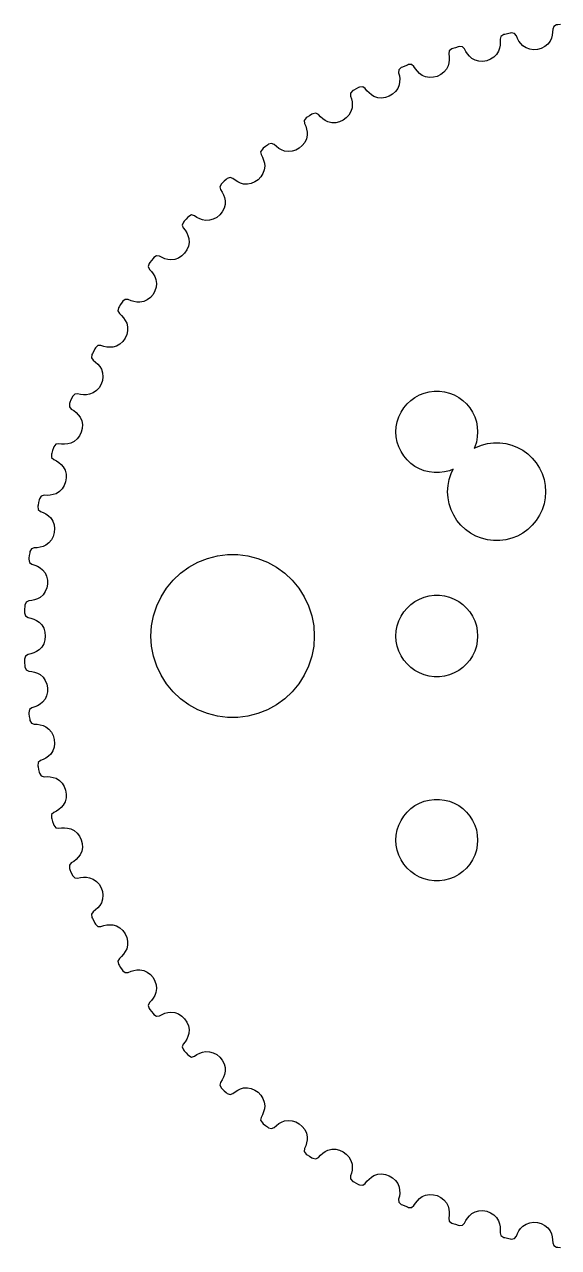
# Model space of a CAD drawing. Header units: metres. Extents: x -24 to 24, y 86 to 243.
# Drawn here: x -22.65 to -3.03, y 197.53 to 242.47 of the extents above; entities that cross this region are included whole.
import ezdxf

# ---------------------------------------------------------------- set-up
doc = ezdxf.new("R2010")
doc.units = ezdxf.units.M

msp = doc.modelspace()

# ---------------------------------------------------------------- linework, layer by layer
for p, q in [((-3.24211, 242.294), (-3.24538, 242.184)), ((-3.20282, 242.395), (-3.24211, 242.294)), ((-3.09868, 242.451), (-3.20282, 242.395)), ((-3.05629, 242.457), (-3.09868, 242.451)), ((-2.95828, 242.47), (-3.05629, 242.457)), ((-5.16644, 241.816), (-5.17365, 241.706)), ((-5.14252, 242.031), (-5.17279, 241.926)), ((-5.17279, 241.926), (-5.16644, 241.816)), ((-5.04366, 242.096), (-5.14252, 242.031)), ((-5.00195, 242.105), (-5.04366, 242.096)), ((-4.90544, 242.127), (-5.00195, 242.105)), ((-4.80885, 242.148), (-4.90544, 242.127)), ((-4.76701, 242.157), (-4.80885, 242.148)), ((-4.64984, 242.14), (-4.76701, 242.157)), ((-4.57828, 242.058), (-4.64984, 242.14)), ((-4.53749, 241.956), (-4.57828, 242.058)), ((-4.48425, 241.859), (-4.53749, 241.956)), ((-4.4193, 241.768), (-4.48425, 241.859)), ((-3.33492, 241.862), (-3.42226, 241.748)), ((-3.29213, 241.967), (-3.33492, 241.862)), ((-3.26216, 242.074), (-3.29213, 241.967)), ((-3.24538, 242.184), (-3.26216, 242.074)), ((-7.04308, 241.499), (-7.0641, 241.392)), ((-7.0641, 241.392), (-7.0482, 241.283)), ((-6.95026, 241.572), (-7.04308, 241.499)), ((-6.90953, 241.585), (-6.95026, 241.572)), ((-6.81528, 241.615), (-6.90953, 241.585)), ((-6.7209, 241.645), (-6.81528, 241.615)), ((-6.68001, 241.657), (-6.7209, 241.645)), ((-6.56178, 241.651), (-6.68001, 241.657)), ((-6.48334, 241.575), (-6.56178, 241.651)), ((-6.43379, 241.477), (-6.48334, 241.575)), ((-6.37231, 241.385), (-6.43379, 241.477)), ((-6.2997, 241.3), (-6.37231, 241.385)), ((-5.30467, 241.367), (-5.40674, 241.266)), ((-5.2276, 241.488), (-5.30467, 241.367)), ((-5.19414, 241.596), (-5.2276, 241.488)), ((-5.17365, 241.706), (-5.19414, 241.596)), ((-4.34335, 241.684), (-4.4193, 241.768)), ((-4.22226, 241.607), (-4.34335, 241.684)), ((-4.08742, 241.559), (-4.22226, 241.607)), ((-3.94472, 241.541), (-4.08742, 241.559)), ((-3.80011, 241.552), (-3.94472, 241.541)), ((-3.66052, 241.591), (-3.80011, 241.552)), ((-3.53267, 241.657), (-3.66052, 241.591)), ((-3.42226, 241.748), (-3.53267, 241.657)), ((-8.80396, 240.884), (-8.89003, 240.803)), ((-8.76453, 240.901), (-8.80396, 240.884)), ((-8.67325, 240.939), (-8.76453, 240.901)), ((-8.5818, 240.977), (-8.67325, 240.939)), ((-8.54216, 240.993), (-8.5818, 240.977)), ((-8.4238, 240.996), (-8.54216, 240.993)), ((-8.33907, 240.928), (-8.4238, 240.996)), ((-8.28113, 240.834), (-8.33907, 240.928)), ((-7.08051, 240.951), (-7.14671, 240.823)), ((-7.05661, 241.061), (-7.08051, 240.951)), ((-7.04576, 241.172), (-7.05661, 241.061)), ((-7.0482, 241.283), (-7.04576, 241.172)), ((-6.21671, 241.223), (-6.2997, 241.3)), ((-6.08934, 241.156), (-6.21671, 241.223)), ((-5.95085, 241.121), (-6.08934, 241.156)), ((-5.8071, 241.115), (-5.95085, 241.121)), ((-5.66399, 241.138), (-5.8071, 241.115)), ((-5.52835, 241.19), (-5.66399, 241.138)), ((-5.40674, 241.266), (-5.52835, 241.19)), ((-8.89003, 240.803), (-8.90166, 240.695)), ((-8.90166, 240.695), (-8.87631, 240.588)), ((-8.87631, 240.588), (-8.86426, 240.478)), ((-8.86426, 240.478), (-8.86537, 240.366)), ((-8.21187, 240.748), (-8.28113, 240.834)), ((-8.13214, 240.67), (-8.21187, 240.748)), ((-8.04276, 240.6), (-8.13214, 240.67)), ((-7.91006, 240.545), (-8.04276, 240.6)), ((-7.769, 240.522), (-7.91006, 240.545)), ((-7.62529, 240.528), (-7.769, 240.522)), ((-7.48477, 240.564), (-7.62529, 240.528)), ((-7.35411, 240.627), (-7.48477, 240.564)), ((-7.23965, 240.714), (-7.35411, 240.627)), ((-7.14671, 240.823), (-7.23965, 240.714)), ((-10.5907, 240.038), (-10.6693, 239.949)), ((-10.5528, 240.058), (-10.5907, 240.038)), ((-10.4652, 240.103), (-10.5528, 240.058)), ((-10.3774, 240.149), (-10.4652, 240.103)), ((-10.3393, 240.168), (-10.3774, 240.149)), ((-10.2217, 240.182), (-10.3393, 240.168)), ((-10.1313, 240.121), (-10.2217, 240.182)), ((-10.0654, 240.033), (-10.1313, 240.121)), ((-9.98894, 239.953), (-10.0654, 240.033)), ((-9.01749, 240.005), (-9.1239, 239.908)), ((-8.93437, 240.121), (-9.01749, 240.005)), ((-8.87952, 240.254), (-8.93437, 240.121)), ((-8.86537, 240.366), (-8.87952, 240.254)), ((-10.6693, 239.949), (-10.6715, 239.84)), ((-10.6715, 239.84), (-10.6369, 239.736)), ((-10.6369, 239.736), (-10.6153, 239.627)), ((-10.6153, 239.627), (-10.6067, 239.516)), ((-9.90269, 239.882), (-9.98894, 239.953)), ((-9.80757, 239.821), (-9.90269, 239.882)), ((-9.67059, 239.778), (-9.80757, 239.821)), ((-9.52802, 239.766), (-9.67059, 239.778)), ((-9.38545, 239.786), (-9.52802, 239.766)), ((-9.24858, 239.834), (-9.38545, 239.786)), ((-9.1239, 239.908), (-9.24858, 239.834)), ((-12.1775, 239.115), (-12.2608, 239.062)), ((-12.094, 239.168), (-12.1775, 239.115)), ((-12.0578, 239.191), (-12.094, 239.168)), ((-11.9418, 239.215), (-12.0578, 239.191)), ((-11.8465, 239.162), (-11.9418, 239.215)), ((-11.7731, 239.08), (-11.8465, 239.162)), ((-10.7267, 239.142), (-10.8242, 239.037)), ((-10.654, 239.266), (-10.7267, 239.142)), ((-10.6109, 239.403), (-10.654, 239.266)), ((-10.6067, 239.516), (-10.6109, 239.403)), ((-12.2967, 239.038), (-12.3674, 238.943)), ((-12.3674, 238.943), (-12.3601, 238.835)), ((-12.3601, 238.835), (-12.3165, 238.734)), ((-12.3165, 238.734), (-12.2855, 238.627)), ((-12.2608, 239.062), (-12.2967, 239.038)), ((-11.69, 239.007), (-11.7731, 239.08)), ((-11.5979, 238.944), (-11.69, 239.007)), ((-11.4978, 238.891), (-11.5979, 238.944)), ((-11.3575, 238.859), (-11.4978, 238.891)), ((-11.2145, 238.861), (-11.3575, 238.859)), ((-11.0742, 238.892), (-11.2145, 238.861)), ((-10.942, 238.952), (-11.0742, 238.892)), ((-10.8242, 239.037), (-10.942, 238.952)), ((-12.2926, 238.264), (-12.3542, 238.135)), ((-12.2616, 238.404), (-12.2926, 238.264)), ((-12.2855, 238.627), (-12.2672, 238.517)), ((-12.2672, 238.517), (-12.2616, 238.404)), ((-13.9093, 237.894), (-13.9714, 237.794)), ((-13.9714, 237.794), (-13.9546, 237.686)), ((-13.8755, 237.92), (-13.9093, 237.894)), ((-13.7971, 237.981), (-13.8755, 237.92)), ((-13.7186, 238.041), (-13.7971, 237.981)), ((-13.6844, 238.067), (-13.7186, 238.041)), ((-13.571, 238.101), (-13.6844, 238.067)), ((-13.4715, 238.057), (-13.571, 238.101)), ((-13.3912, 237.981), (-13.4715, 238.057)), ((-13.302, 237.916), (-13.3912, 237.981)), ((-13.2048, 237.861), (-13.302, 237.916)), ((-13.1004, 237.817), (-13.2048, 237.861)), ((-12.958, 237.798), (-13.1004, 237.817)), ((-12.8157, 237.812), (-12.958, 237.798)), ((-12.6786, 237.855), (-12.8157, 237.812)), ((-12.5522, 237.926), (-12.6786, 237.855)), ((-12.4422, 238.021), (-12.5522, 237.926)), ((-12.3542, 238.135), (-12.4422, 238.021)), ((-13.9546, 237.686), (-13.9023, 237.589)), ((-13.9023, 237.589), (-13.8623, 237.486)), ((-13.8623, 237.486), (-13.8345, 237.378)), ((-13.8345, 237.378), (-13.819, 237.265)), ((-15.097, 236.849), (-15.207, 236.805)), ((-14.9939, 236.814), (-15.097, 236.849)), ((-13.9655, 236.868), (-14.0668, 236.764)), ((-13.8878, 236.989), (-13.9655, 236.868)), ((-13.8376, 237.123), (-13.8878, 236.989)), ((-13.819, 237.265), (-13.8376, 237.123)), ((-15.4159, 236.614), (-15.469, 236.508)), ((-15.469, 236.508), (-15.4429, 236.402)), ((-15.4429, 236.402), (-15.3824, 236.31)), ((-15.3845, 236.643), (-15.4159, 236.614)), ((-15.3118, 236.71), (-15.3845, 236.643)), ((-15.2387, 236.777), (-15.3118, 236.71)), ((-15.207, 236.805), (-15.2387, 236.777)), ((-14.9074, 236.745), (-14.9939, 236.814)), ((-14.8129, 236.688), (-14.9074, 236.745)), ((-14.7112, 236.642), (-14.8129, 236.688)), ((-14.6034, 236.607), (-14.7112, 236.642)), ((-14.4599, 236.601), (-14.6034, 236.607)), ((-14.3193, 236.627), (-14.4599, 236.601)), ((-14.1866, 236.682), (-14.3193, 236.627)), ((-14.0668, 236.764), (-14.1866, 236.682)), ((-15.3824, 236.31), (-15.3335, 236.211)), ((-15.3335, 236.211), (-15.2964, 236.106)), ((-15.2964, 236.106), (-15.2712, 235.995)), ((-15.2712, 235.995), (-15.2773, 235.852)), ((-15.3825, 235.587), (-15.4743, 235.474)), ((-15.3156, 235.714), (-15.3825, 235.587)), ((-15.2773, 235.852), (-15.3156, 235.714)), ((-16.8052, 235.207), (-16.8489, 235.097)), ((-16.8489, 235.097), (-16.8137, 234.994)), ((-16.7765, 235.239), (-16.8052, 235.207)), ((-16.7099, 235.312), (-16.7765, 235.239)), ((-16.6429, 235.385), (-16.7099, 235.312)), ((-16.6138, 235.416), (-16.6429, 235.385)), ((-16.508, 235.469), (-16.6138, 235.416)), ((-16.4023, 235.443), (-16.508, 235.469)), ((-16.3102, 235.382), (-16.4023, 235.443)), ((-16.211, 235.334), (-16.3102, 235.382)), ((-16.1057, 235.296), (-16.211, 235.334)), ((-15.9953, 235.271), (-16.1057, 235.296)), ((-15.8517, 235.277), (-15.9953, 235.271)), ((-15.7139, 235.316), (-15.8517, 235.277)), ((-15.5866, 235.383), (-15.7139, 235.316)), ((-15.4743, 235.474), (-15.5866, 235.383)), ((-16.8137, 234.994), (-16.7454, 234.907)), ((-16.7454, 234.907), (-16.688, 234.813)), ((-16.688, 234.813), (-16.6419, 234.711)), ((-16.6419, 234.711), (-16.6071, 234.603)), ((-16.6071, 234.603), (-16.6008, 234.46)), ((-16.6824, 234.187), (-16.7641, 234.067)), ((-16.6269, 234.319), (-16.6824, 234.187)), ((-16.6008, 234.46), (-16.6269, 234.319)), ((-18.0408, 233.719), (-18.0667, 233.684)), ((-17.9808, 233.797), (-18.0408, 233.719)), ((-17.9204, 233.875), (-17.9808, 233.797)), ((-17.8941, 233.909), (-17.9204, 233.875)), ((-17.7934, 233.971), (-17.8941, 233.909)), ((-17.6858, 233.955), (-17.7934, 233.971)), ((-17.5888, 233.902), (-17.6858, 233.955)), ((-17.4857, 233.862), (-17.5888, 233.902)), ((-17.3776, 233.835), (-17.4857, 233.862)), ((-17.2654, 233.819), (-17.3776, 233.835)), ((-17.1229, 233.838), (-17.2654, 233.819)), ((-16.989, 233.888), (-17.1229, 233.838)), ((-16.8679, 233.966), (-16.989, 233.888)), ((-16.7641, 234.067), (-16.8679, 233.966)), ((-18.0667, 233.684), (-18.1006, 233.571)), ((-18.1006, 233.571), (-18.0565, 233.471)), ((-18.0565, 233.471), (-17.9809, 233.391)), ((-17.9809, 233.391), (-17.9156, 233.302)), ((-17.9156, 233.302), (-17.8607, 233.205)), ((-17.8607, 233.205), (-17.8167, 233.1)), ((-17.8116, 232.816), (-17.8554, 232.679)), ((-17.8167, 233.1), (-17.7978, 232.958)), ((-17.7978, 232.958), (-17.8116, 232.816)), ((-18.9434, 232.368), (-19.0383, 232.297)), ((-18.8347, 232.36), (-18.9434, 232.368)), ((-18.7335, 232.317), (-18.8347, 232.36)), ((-18.1347, 232.354), (-18.2638, 232.293)), ((-18.0209, 232.442), (-18.1347, 232.354)), ((-17.9263, 232.552), (-18.0209, 232.442)), ((-17.8554, 232.679), (-17.9263, 232.552)), ((-19.1906, 232.058), (-19.2146, 231.942)), ((-19.2146, 231.942), (-19.1619, 231.846)), ((-19.1678, 232.094), (-19.1906, 232.058)), ((-19.1149, 232.178), (-19.1678, 232.094)), ((-19.0616, 232.261), (-19.1149, 232.178)), ((-19.0383, 232.297), (-19.0616, 232.261)), ((-18.6274, 232.286), (-18.7335, 232.317)), ((-18.5172, 232.267), (-18.6274, 232.286)), ((-18.4041, 232.262), (-18.5172, 232.267)), ((-18.2638, 232.293), (-18.4041, 232.262)), ((-19.1619, 231.846), (-19.0797, 231.773)), ((-19.0797, 231.773), (-19.0068, 231.69)), ((-19.0068, 231.69), (-18.9437, 231.598)), ((-18.9437, 231.598), (-18.8907, 231.498)), ((-18.8907, 231.498), (-18.8595, 231.358)), ((-18.8925, 231.074), (-18.9521, 230.942)), ((-18.8608, 231.215), (-18.8925, 231.074)), ((-18.8595, 231.358), (-18.8608, 231.215)), ((-20.0576, 230.553), (-20.1035, 230.465)), ((-20.0376, 230.591), (-20.0576, 230.553)), ((-19.9492, 230.669), (-20.0376, 230.591)), ((-19.8403, 230.671), (-19.9492, 230.669)), ((-19.7357, 230.637), (-19.8403, 230.671)), ((-19.6272, 230.615), (-19.7357, 230.637)), ((-19.5159, 230.607), (-19.6272, 230.615)), ((-19.4027, 230.611), (-19.5159, 230.607)), ((-19.2657, 230.654), (-19.4027, 230.611)), ((-19.1425, 230.727), (-19.2657, 230.654)), ((-19.0368, 230.824), (-19.1425, 230.727)), ((-18.9521, 230.942), (-19.0368, 230.824)), ((-20.1685, 230.339), (-20.1822, 230.222)), ((-20.1822, 230.222), (-20.1215, 230.131)), ((-20.149, 230.377), (-20.1685, 230.339)), ((-20.1035, 230.465), (-20.149, 230.377)), ((-20.1215, 230.131), (-20.0331, 230.065)), ((-20.0331, 230.065), (-19.9533, 229.989)), ((-19.9533, 229.989), (-19.8824, 229.903)), ((-19.8824, 229.903), (-19.8209, 229.808)), ((-19.8209, 229.808), (-19.7776, 229.671)), ((-19.7776, 229.671), (-19.7664, 229.528)), ((-19.8336, 229.249), (-19.9077, 229.124)), ((-19.7858, 229.385), (-19.8336, 229.249)), ((-19.7664, 229.528), (-19.7858, 229.385)), ((-20.901, 228.765), (-20.9391, 228.673)), ((-20.8844, 228.804), (-20.901, 228.765)), ((-20.8032, 228.89), (-20.8844, 228.804)), ((-20.6949, 228.902), (-20.8032, 228.89)), ((-20.5876, 228.876), (-20.6949, 228.902)), ((-20.4778, 228.864), (-20.5876, 228.876)), ((-20.3661, 228.866), (-20.4778, 228.864)), ((-20.2537, 228.88), (-20.3661, 228.866)), ((-20.1209, 228.934), (-20.2537, 228.88)), ((-20.0045, 229.017), (-20.1209, 228.934)), ((-19.9077, 229.124), (-20.0045, 229.017)), ((-8.45613, 228.656), (-8.30373, 228.766)), ((-8.30373, 228.766), (-8.13866, 228.857)), ((-8.13866, 228.857), (-7.96352, 228.927)), ((-7.96352, 228.927), (-7.78107, 228.973)), ((-7.78107, 228.973), (-7.59418, 228.997)), ((-7.59418, 228.997), (-7.40581, 228.997)), ((-7.40581, 228.997), (-7.21892, 228.973)), ((-7.21892, 228.973), (-7.03647, 228.927)), ((-7.03647, 228.927), (-6.86133, 228.857)), ((-6.86133, 228.857), (-6.69626, 228.766)), ((-6.69626, 228.766), (-6.54385, 228.656)), ((-20.9928, 228.542), (-20.9963, 228.424)), ((-20.9963, 228.424), (-20.9279, 228.339)), ((-20.9767, 228.582), (-20.9928, 228.542)), ((-20.9391, 228.673), (-20.9767, 228.582)), ((-20.9279, 228.339), (-20.8342, 228.281)), ((-8.81445, 228.223), (-8.71352, 228.382)), ((-8.71352, 228.382), (-8.59344, 228.527)), ((-8.59344, 228.527), (-8.45613, 228.656)), ((-6.54385, 228.656), (-6.40654, 228.527)), ((-6.40654, 228.527), (-6.28647, 228.382)), ((-6.28647, 228.382), (-6.18553, 228.223)), ((-20.8342, 228.281), (-20.748, 228.212)), ((-20.748, 228.212), (-20.6698, 228.132)), ((-20.6698, 228.132), (-20.6003, 228.043)), ((-20.6003, 228.043), (-20.5452, 227.91)), ((-20.5452, 227.91), (-20.5217, 227.769)), ((-8.98816, 227.688), (-8.95287, 227.873)), ((-8.95287, 227.873), (-8.89465, 228.052)), ((-8.89465, 228.052), (-8.81445, 228.223)), ((-6.18553, 228.223), (-6.10533, 228.052)), ((-6.10533, 228.052), (-6.04712, 227.873)), ((-6.04712, 227.873), (-6.01183, 227.688)), ((-20.5642, 227.485), (-20.6272, 227.354)), ((-20.5285, 227.625), (-20.5642, 227.485)), ((-20.5217, 227.769), (-20.5285, 227.625)), ((-9, 227.5), (-8.98816, 227.688)), ((-8.98816, 227.312), (-9, 227.5)), ((-6.01183, 227.688), (-6, 227.5)), ((-6, 227.5), (-6.01183, 227.312)), ((-21.5723, 226.95), (-21.5854, 226.91)), ((-21.4989, 227.043), (-21.5723, 226.95)), ((-21.392, 227.064), (-21.4989, 227.043)), ((-21.2829, 227.048), (-21.392, 227.064)), ((-21.1724, 227.046), (-21.2829, 227.048)), ((-21.0613, 227.057), (-21.1724, 227.046)), ((-20.9505, 227.081), (-21.0613, 227.057)), ((-20.823, 227.147), (-20.9505, 227.081)), ((-20.7143, 227.24), (-20.823, 227.147)), ((-20.6272, 227.354), (-20.7143, 227.24)), ((-8.95287, 227.127), (-8.98816, 227.312)), ((-8.89465, 226.948), (-8.95287, 227.127)), ((-8.81445, 226.777), (-8.89465, 226.948)), ((-6.10533, 226.948), (-6.1281, 226.899)), ((-6.04712, 227.127), (-6.10533, 226.948)), ((-6.0694, 226.932), (-5.85922, 227.015)), ((-6.01183, 227.312), (-6.04712, 227.127)), ((-5.85922, 227.015), (-5.64027, 227.071)), ((-5.64027, 227.071), (-5.41602, 227.099)), ((-5.41602, 227.099), (-5.18997, 227.099)), ((-5.18997, 227.099), (-4.96571, 227.071)), ((-4.96571, 227.071), (-4.74677, 227.015)), ((-4.74677, 227.015), (-4.53659, 226.932)), ((-21.6449, 226.721), (-21.6575, 226.68)), ((-21.6575, 226.68), (-21.6506, 226.562)), ((-21.6506, 226.562), (-21.5751, 226.483)), ((-21.6153, 226.815), (-21.6449, 226.721)), ((-21.5854, 226.91), (-21.6153, 226.815)), ((-8.71352, 226.618), (-8.81445, 226.777)), ((-8.59344, 226.473), (-8.71352, 226.618)), ((-6.1281, 226.899), (-6.0694, 226.932)), ((-4.53659, 226.932), (-4.3385, 226.823)), ((-4.3385, 226.823), (-4.15562, 226.69)), ((-4.15562, 226.69), (-3.99084, 226.535)), ((-3.99084, 226.535), (-3.84676, 226.361)), ((-21.5751, 226.483), (-21.4767, 226.434)), ((-21.4767, 226.434), (-21.3848, 226.372)), ((-21.3848, 226.372), (-21.3, 226.3)), ((-21.3, 226.3), (-21.2229, 226.217)), ((-21.2229, 226.217), (-21.1564, 226.089)), ((-21.1564, 226.089), (-21.1207, 225.951)), ((-8.45613, 226.344), (-8.59344, 226.473)), ((-8.30373, 226.234), (-8.45613, 226.344)), ((-8.13866, 226.143), (-8.30373, 226.234)), ((-7.96352, 226.073), (-8.13866, 226.143)), ((-7.78107, 226.027), (-7.96352, 226.073)), ((-7.03647, 226.073), (-7.21892, 226.027)), ((-6.90054, 226.127), (-7.03647, 226.073)), ((-6.97659, 225.966), (-6.90054, 226.127)), ((-3.84676, 226.361), (-3.72565, 226.17)), ((-3.72565, 226.17), (-3.62939, 225.966)), ((-21.1383, 225.664), (-21.1896, 225.528)), ((-21.1149, 225.807), (-21.1383, 225.664)), ((-21.1207, 225.951), (-21.1149, 225.807)), ((-7.59418, 226.003), (-7.78107, 226.027)), ((-7.40581, 226.003), (-7.59418, 226.003)), ((-7.21892, 226.027), (-7.40581, 226.003)), ((-7.08879, 225.529), (-7.04645, 225.751)), ((-7.04645, 225.751), (-6.97659, 225.966)), ((-3.62939, 225.966), (-3.55954, 225.751)), ((-3.55954, 225.751), (-3.51718, 225.529)), ((-21.9263, 225.173), (-22.0309, 225.143)), ((-21.8162, 225.166), (-21.9263, 225.173)), ((-21.7059, 225.174), (-21.8162, 225.166)), ((-21.5962, 225.194), (-21.7059, 225.174)), ((-21.4879, 225.228), (-21.5962, 225.194)), ((-21.3667, 225.305), (-21.4879, 225.228)), ((-21.2665, 225.407), (-21.3667, 225.305)), ((-21.1896, 225.528), (-21.2665, 225.407)), ((-7.103, 225.303), (-7.08879, 225.529)), ((-7.08879, 225.077), (-7.103, 225.303)), ((-3.51718, 225.529), (-3.50299, 225.303)), ((-3.50299, 225.303), (-3.51718, 225.077)), ((-22.1483, 224.809), (-22.1573, 224.767)), ((-22.1573, 224.767), (-22.1402, 224.65)), ((-22.1271, 224.905), (-22.1483, 224.809)), ((-22.1055, 225.002), (-22.1271, 224.905)), ((-22.0959, 225.044), (-22.1055, 225.002)), ((-22.0309, 225.143), (-22.0959, 225.044)), ((-7.04645, 224.855), (-7.08879, 225.077)), ((-6.97659, 224.64), (-7.04645, 224.855)), ((-3.55954, 224.855), (-3.62939, 224.64)), ((-3.51718, 225.077), (-3.55954, 224.855)), ((-22.1402, 224.65), (-22.058, 224.578)), ((-22.058, 224.578), (-21.9557, 224.538)), ((-21.9557, 224.538), (-21.8588, 224.484)), ((-21.8588, 224.484), (-21.768, 224.419)), ((-21.768, 224.419), (-21.6839, 224.343)), ((-21.6839, 224.343), (-21.6066, 224.222)), ((-6.88034, 224.436), (-6.97659, 224.64)), ((-6.75922, 224.245), (-6.88034, 224.436)), ((-3.72565, 224.436), (-3.84676, 224.245)), ((-3.62939, 224.64), (-3.72565, 224.436)), ((-21.6066, 224.222), (-21.559, 224.087)), ((-21.559, 224.087), (-21.5407, 223.945)), ((-21.5407, 223.945), (-21.5515, 223.8)), ((-6.61514, 224.071), (-6.75922, 224.245)), ((-6.45035, 223.916), (-6.61514, 224.071)), ((-6.26749, 223.783), (-6.45035, 223.916)), ((-4.15562, 223.916), (-4.3385, 223.783)), ((-3.99084, 224.071), (-4.15562, 223.916)), ((-3.84676, 224.245), (-3.99084, 224.071)), ((-21.7477, 223.422), (-21.8618, 223.335)), ((-21.6568, 223.533), (-21.7477, 223.422)), ((-21.5908, 223.661), (-21.6568, 223.533)), ((-21.5515, 223.8), (-21.5908, 223.661)), ((-6.0694, 223.674), (-6.26749, 223.783)), ((-5.85922, 223.591), (-6.0694, 223.674)), ((-5.64027, 223.535), (-5.85922, 223.591)), ((-5.41602, 223.507), (-5.64027, 223.535)), ((-5.18997, 223.507), (-5.41602, 223.507)), ((-4.96571, 223.535), (-5.18997, 223.507)), ((-4.74677, 223.591), (-4.96571, 223.535)), ((-4.53659, 223.674), (-4.74677, 223.591)), ((-4.3385, 223.783), (-4.53659, 223.674)), ((-22.4704, 222.958), (-22.4831, 222.86)), ((-22.4573, 223.056), (-22.4704, 222.958)), ((-22.4514, 223.099), (-22.4573, 223.056)), ((-22.3953, 223.203), (-22.4514, 223.099)), ((-22.2937, 223.242), (-22.3953, 223.203)), ((-22.1835, 223.245), (-22.2937, 223.242)), ((-22.0743, 223.262), (-22.1835, 223.245)), ((-21.9667, 223.292), (-22.0743, 223.262)), ((-21.8618, 223.335), (-21.9667, 223.292)), ((-15.927, 222.853), (-15.5621, 222.947)), ((-15.5621, 222.947), (-15.1884, 222.994)), ((-15.1884, 222.994), (-14.8116, 222.994)), ((-14.8116, 222.994), (-14.4379, 222.947)), ((-14.4379, 222.947), (-14.0729, 222.853)), ((-22.4831, 222.86), (-22.4884, 222.818)), ((-22.4884, 222.818), (-22.4612, 222.703)), ((-22.4612, 222.703), (-22.3731, 222.638)), ((-22.3731, 222.638), (-22.2676, 222.607)), ((-22.2676, 222.607), (-22.1664, 222.562)), ((-22.1664, 222.562), (-22.0703, 222.505)), ((-22.0703, 222.505), (-21.98, 222.437)), ((-16.9123, 222.312), (-16.6075, 222.533)), ((-16.6075, 222.533), (-16.2773, 222.714)), ((-16.2773, 222.714), (-15.927, 222.853)), ((-14.0729, 222.853), (-13.7227, 222.714)), ((-13.7227, 222.714), (-13.3925, 222.533)), ((-13.3925, 222.533), (-13.0877, 222.312)), ((-21.98, 222.437), (-21.8924, 222.323)), ((-21.8924, 222.323), (-21.8332, 222.193)), ((-21.8332, 222.193), (-21.8025, 222.052)), ((-21.8025, 222.052), (-21.8007, 221.907)), ((-17.427, 221.763), (-17.1869, 222.054)), ((-17.1869, 222.054), (-16.9123, 222.312)), ((-13.0877, 222.312), (-12.8131, 222.054)), ((-12.8131, 222.054), (-12.5729, 221.763)), ((-21.8822, 221.632), (-21.9632, 221.514)), ((-21.8277, 221.765), (-21.8822, 221.632)), ((-21.8007, 221.907), (-21.8277, 221.765)), ((-17.6289, 221.445), (-17.427, 221.763)), ((-12.5729, 221.763), (-12.3711, 221.445)), ((-22.6361, 221.13), (-22.6382, 221.087)), ((-22.5892, 221.239), (-22.6361, 221.13)), ((-22.4914, 221.287), (-22.5892, 221.239)), ((-22.382, 221.3), (-22.4914, 221.287)), ((-22.2746, 221.326), (-22.382, 221.3)), ((-22.1701, 221.365), (-22.2746, 221.326)), ((-22.0692, 221.417), (-22.1701, 221.365)), ((-21.9632, 221.514), (-22.0692, 221.417)), ((-17.7893, 221.104), (-17.6289, 221.445)), ((-12.3711, 221.445), (-12.2107, 221.104)), ((-8.59344, 221.027), (-8.45613, 221.156)), ((-8.45613, 221.156), (-8.30373, 221.266)), ((-8.30373, 221.266), (-8.13866, 221.357)), ((-8.13866, 221.357), (-7.96352, 221.427)), ((-7.96352, 221.427), (-7.78107, 221.473)), ((-7.78107, 221.473), (-7.59418, 221.497)), ((-7.59418, 221.497), (-7.40581, 221.497)), ((-7.40581, 221.497), (-7.21892, 221.473)), ((-7.21892, 221.473), (-7.03647, 221.427)), ((-7.03647, 221.427), (-6.86133, 221.357)), ((-6.86133, 221.357), (-6.69626, 221.266)), ((-6.69626, 221.266), (-6.54385, 221.156)), ((-6.54385, 221.156), (-6.40654, 221.027)), ((-22.6468, 220.89), (-22.6484, 220.847)), ((-22.6484, 220.847), (-22.6113, 220.735)), ((-22.6427, 220.989), (-22.6468, 220.89)), ((-22.6382, 221.087), (-22.6427, 220.989)), ((-22.6113, 220.735), (-22.5179, 220.678)), ((-22.5179, 220.678), (-22.41, 220.656)), ((-22.41, 220.656), (-22.3054, 220.621)), ((-17.9763, 220.376), (-17.9057, 220.746)), ((-17.9057, 220.746), (-17.7893, 221.104)), ((-12.2107, 221.104), (-12.0942, 220.746)), ((-12.0942, 220.746), (-12.0237, 220.376)), ((-8.89465, 220.552), (-8.81445, 220.723)), ((-8.81445, 220.723), (-8.71352, 220.882)), ((-8.71352, 220.882), (-8.59344, 221.027)), ((-6.40654, 221.027), (-6.28647, 220.882)), ((-6.28647, 220.882), (-6.18553, 220.723)), ((-6.18553, 220.723), (-6.10533, 220.552)), ((-22.3054, 220.621), (-22.2047, 220.572)), ((-22.2047, 220.572), (-22.1087, 220.512)), ((-22.1087, 220.512), (-22.0116, 220.406)), ((-22.0116, 220.406), (-21.9412, 220.282)), ((-21.9412, 220.282), (-21.8984, 220.144)), ((-18, 220), (-17.9763, 220.376)), ((-12.0237, 220.376), (-12, 220)), ((-8.98816, 220.188), (-8.95287, 220.373)), ((-8.95287, 220.373), (-8.89465, 220.552)), ((-6.10533, 220.552), (-6.04712, 220.373)), ((-6.04712, 220.373), (-6.01183, 220.188)), ((-21.8984, 219.856), (-21.9412, 219.718)), ((-21.8984, 220.144), (-21.884, 220)), ((-21.884, 220), (-21.8984, 219.856)), ((-17.9763, 219.624), (-18, 220)), ((-12, 220), (-12.0237, 219.624)), ((-9, 220), (-8.98816, 220.188)), ((-8.98816, 219.812), (-9, 220)), ((-8.95287, 219.627), (-8.98816, 219.812)), ((-6.01183, 219.812), (-6.04712, 219.627)), ((-6.01183, 220.188), (-6, 220)), ((-6, 220), (-6.01183, 219.812)), ((-22.5179, 219.322), (-22.6113, 219.265)), ((-22.41, 219.344), (-22.5179, 219.322)), ((-22.3054, 219.38), (-22.41, 219.344)), ((-22.2047, 219.428), (-22.3054, 219.38)), ((-22.1087, 219.488), (-22.2047, 219.428)), ((-22.0116, 219.594), (-22.1087, 219.488)), ((-21.9412, 219.718), (-22.0116, 219.594)), ((-17.9057, 219.254), (-17.9763, 219.624)), ((-12.0237, 219.624), (-12.0942, 219.254)), ((-8.89465, 219.448), (-8.95287, 219.627)), ((-8.81445, 219.277), (-8.89465, 219.448)), ((-6.10533, 219.448), (-6.18553, 219.277)), ((-6.04712, 219.627), (-6.10533, 219.448)), ((-22.6113, 219.265), (-22.6484, 219.153)), ((-22.6484, 219.153), (-22.6468, 219.11)), ((-22.6468, 219.11), (-22.6427, 219.011)), ((-22.6427, 219.011), (-22.6382, 218.913)), ((-22.6382, 218.913), (-22.6361, 218.87)), ((-22.6361, 218.87), (-22.5892, 218.761)), ((-17.7893, 218.896), (-17.9057, 219.254)), ((-17.6289, 218.555), (-17.7893, 218.896)), ((-12.2107, 218.896), (-12.3711, 218.555)), ((-12.0942, 219.254), (-12.2107, 218.896)), ((-8.71352, 219.118), (-8.81445, 219.277)), ((-8.59344, 218.973), (-8.71352, 219.118)), ((-8.45613, 218.844), (-8.59344, 218.973)), ((-6.40654, 218.973), (-6.54385, 218.844)), ((-6.28647, 219.118), (-6.40654, 218.973)), ((-6.18553, 219.277), (-6.28647, 219.118)), ((-22.5892, 218.761), (-22.4914, 218.713)), ((-22.4914, 218.713), (-22.382, 218.7)), ((-22.382, 218.7), (-22.2746, 218.674)), ((-22.2746, 218.674), (-22.1701, 218.635)), ((-22.1701, 218.635), (-22.0692, 218.583)), ((-22.0692, 218.583), (-21.9632, 218.486)), ((-21.9632, 218.486), (-21.8822, 218.368)), ((-17.427, 218.237), (-17.6289, 218.555)), ((-12.3711, 218.555), (-12.5729, 218.237)), ((-8.30373, 218.734), (-8.45613, 218.844)), ((-8.13866, 218.643), (-8.30373, 218.734)), ((-7.96352, 218.573), (-8.13866, 218.643)), ((-7.78107, 218.527), (-7.96352, 218.573)), ((-7.59418, 218.503), (-7.78107, 218.527)), ((-7.40581, 218.503), (-7.59418, 218.503)), ((-7.21892, 218.527), (-7.40581, 218.503)), ((-7.03647, 218.573), (-7.21892, 218.527)), ((-6.86133, 218.643), (-7.03647, 218.573)), ((-6.69626, 218.734), (-6.86133, 218.643)), ((-6.54385, 218.844), (-6.69626, 218.734)), ((-21.8822, 218.368), (-21.8277, 218.235)), ((-21.8277, 218.235), (-21.8007, 218.093)), ((-21.8007, 218.093), (-21.8025, 217.948)), ((-17.1869, 217.946), (-17.427, 218.237)), ((-12.5729, 218.237), (-12.8131, 217.946)), ((-21.98, 217.563), (-22.0704, 217.495)), ((-21.8924, 217.677), (-21.98, 217.563)), ((-21.8332, 217.807), (-21.8924, 217.677)), ((-21.8025, 217.948), (-21.8332, 217.807)), ((-16.9123, 217.688), (-17.1869, 217.946)), ((-16.6075, 217.467), (-16.9123, 217.688)), ((-13.0877, 217.688), (-13.3925, 217.467)), ((-12.8131, 217.946), (-13.0877, 217.688)), ((-22.4612, 217.298), (-22.4884, 217.182)), ((-22.4884, 217.182), (-22.4831, 217.14)), ((-22.4831, 217.14), (-22.4704, 217.042)), ((-22.3731, 217.362), (-22.4612, 217.298)), ((-22.2676, 217.393), (-22.3731, 217.362)), ((-22.1665, 217.438), (-22.2676, 217.393)), ((-22.0704, 217.495), (-22.1665, 217.438)), ((-16.2773, 217.286), (-16.6075, 217.467)), ((-15.927, 217.147), (-16.2773, 217.286)), ((-15.5621, 217.053), (-15.927, 217.147)), ((-14.0729, 217.147), (-14.4379, 217.053)), ((-13.7227, 217.286), (-14.0729, 217.147)), ((-13.3925, 217.467), (-13.7227, 217.286)), ((-22.4704, 217.042), (-22.4573, 216.944)), ((-22.4573, 216.944), (-22.4514, 216.901)), ((-22.4514, 216.901), (-22.3953, 216.797)), ((-22.3953, 216.797), (-22.2937, 216.758)), ((-22.2937, 216.758), (-22.1835, 216.755)), ((-22.1835, 216.755), (-22.0743, 216.738)), ((-22.0743, 216.738), (-21.9668, 216.708)), ((-21.9668, 216.708), (-21.8618, 216.665)), ((-21.8618, 216.665), (-21.7477, 216.578)), ((-15.1884, 217.006), (-15.5621, 217.053)), ((-14.8116, 217.006), (-15.1884, 217.006)), ((-14.4379, 217.053), (-14.8116, 217.006)), ((-21.7477, 216.578), (-21.6568, 216.467)), ((-21.6568, 216.467), (-21.5908, 216.339)), ((-21.5908, 216.339), (-21.5515, 216.2)), ((-21.5515, 216.2), (-21.5407, 216.055)), ((-21.6066, 215.778), (-21.6839, 215.657)), ((-21.559, 215.913), (-21.6066, 215.778)), ((-21.5407, 216.055), (-21.559, 215.913)), ((-22.1402, 215.35), (-22.1573, 215.233)), ((-22.058, 215.422), (-22.1402, 215.35)), ((-21.9557, 215.463), (-22.058, 215.422)), ((-21.8588, 215.516), (-21.9557, 215.463)), ((-21.768, 215.581), (-21.8588, 215.516)), ((-21.6839, 215.657), (-21.768, 215.581)), ((-22.1573, 215.233), (-22.1483, 215.191)), ((-22.1483, 215.191), (-22.1271, 215.095)), ((-22.1271, 215.095), (-22.1055, 214.998)), ((-22.1055, 214.998), (-22.0959, 214.956)), ((-22.0959, 214.956), (-22.031, 214.857)), ((-22.031, 214.857), (-21.9263, 214.827)), ((-21.9263, 214.827), (-21.8163, 214.834)), ((-21.8163, 214.834), (-21.706, 214.826)), ((-21.706, 214.826), (-21.5963, 214.806)), ((-21.5963, 214.806), (-21.4879, 214.772)), ((-21.4879, 214.772), (-21.3667, 214.695)), ((-21.3667, 214.695), (-21.2665, 214.593)), ((-21.2665, 214.593), (-21.1896, 214.472)), ((-21.1896, 214.472), (-21.1383, 214.336)), ((-21.1207, 214.049), (-21.1564, 213.911)), ((-21.1383, 214.336), (-21.1149, 214.193)), ((-21.1149, 214.193), (-21.1207, 214.049)), ((-8.13866, 213.857), (-7.96352, 213.927)), ((-7.96352, 213.927), (-7.78107, 213.973)), ((-7.78107, 213.973), (-7.59418, 213.997)), ((-7.59418, 213.997), (-7.40581, 213.997)), ((-7.40581, 213.997), (-7.21892, 213.973)), ((-7.21892, 213.973), (-7.03647, 213.927)), ((-7.03647, 213.927), (-6.86133, 213.857)), ((-21.5751, 213.517), (-21.6507, 213.438)), ((-21.4767, 213.566), (-21.5751, 213.517)), ((-21.3848, 213.628), (-21.4767, 213.566)), ((-21.3, 213.7), (-21.3848, 213.628)), ((-21.2229, 213.783), (-21.3, 213.7)), ((-21.1564, 213.911), (-21.2229, 213.783)), ((-8.71352, 213.382), (-8.59344, 213.527)), ((-8.59344, 213.527), (-8.45613, 213.656)), ((-8.45613, 213.656), (-8.30373, 213.766)), ((-8.30373, 213.766), (-8.13866, 213.857)), ((-6.86133, 213.857), (-6.69626, 213.766)), ((-6.69626, 213.766), (-6.54385, 213.656)), ((-6.54385, 213.656), (-6.40654, 213.527)), ((-6.40654, 213.527), (-6.28647, 213.382)), ((-21.6507, 213.438), (-21.6575, 213.32)), ((-21.6575, 213.32), (-21.6449, 213.279)), ((-21.6449, 213.279), (-21.6153, 213.185)), ((-21.6153, 213.185), (-21.5854, 213.09)), ((-21.5854, 213.09), (-21.5723, 213.05)), ((-21.5723, 213.05), (-21.4989, 212.957)), ((-8.95287, 212.873), (-8.89465, 213.052)), ((-8.89465, 213.052), (-8.81445, 213.223)), ((-8.81445, 213.223), (-8.71352, 213.382)), ((-6.28647, 213.382), (-6.18553, 213.223)), ((-6.18553, 213.223), (-6.10533, 213.052)), ((-6.10533, 213.052), (-6.04712, 212.873)), ((-21.4989, 212.957), (-21.392, 212.936)), ((-21.392, 212.936), (-21.2829, 212.952)), ((-21.2829, 212.952), (-21.1725, 212.954)), ((-21.1725, 212.954), (-21.0614, 212.943)), ((-21.0614, 212.943), (-20.9505, 212.919)), ((-20.9505, 212.919), (-20.823, 212.853)), ((-20.823, 212.853), (-20.7143, 212.76)), ((-20.7143, 212.76), (-20.6272, 212.646)), ((-20.6272, 212.646), (-20.5642, 212.515)), ((-9, 212.5), (-8.98816, 212.688)), ((-8.98816, 212.688), (-8.95287, 212.873)), ((-6.04712, 212.873), (-6.01183, 212.688)), ((-6.01183, 212.688), (-6, 212.5)), ((-20.5642, 212.515), (-20.5285, 212.375)), ((-20.5217, 212.231), (-20.5452, 212.09)), ((-20.5285, 212.375), (-20.5217, 212.231)), ((-8.98816, 212.312), (-9, 212.5)), ((-8.95287, 212.127), (-8.98816, 212.312)), ((-8.89465, 211.948), (-8.95287, 212.127)), ((-6.04712, 212.127), (-6.10533, 211.948)), ((-6.01183, 212.312), (-6.04712, 212.127)), ((-6, 212.5), (-6.01183, 212.312)), ((-20.8342, 211.719), (-20.9279, 211.661)), ((-20.748, 211.788), (-20.8342, 211.719)), ((-20.6699, 211.868), (-20.748, 211.788)), ((-20.6003, 211.957), (-20.6699, 211.868)), ((-20.5452, 212.09), (-20.6003, 211.957)), ((-8.81445, 211.777), (-8.89465, 211.948)), ((-8.71352, 211.618), (-8.81445, 211.777)), ((-6.18553, 211.777), (-6.28647, 211.618)), ((-6.10533, 211.948), (-6.18553, 211.777)), ((-20.9279, 211.661), (-20.9964, 211.576)), ((-20.9964, 211.576), (-20.9928, 211.458)), ((-20.9928, 211.458), (-20.9767, 211.418)), ((-20.9767, 211.418), (-20.9391, 211.327)), ((-20.9391, 211.327), (-20.901, 211.235)), ((-20.901, 211.235), (-20.8844, 211.196)), ((-8.59344, 211.473), (-8.71352, 211.618)), ((-8.45613, 211.344), (-8.59344, 211.473)), ((-8.30373, 211.234), (-8.45613, 211.344)), ((-8.13866, 211.143), (-8.30373, 211.234)), ((-6.69626, 211.234), (-6.86133, 211.143)), ((-6.54385, 211.344), (-6.69626, 211.234)), ((-6.40654, 211.473), (-6.54385, 211.344)), ((-6.28647, 211.618), (-6.40654, 211.473)), ((-20.8844, 211.196), (-20.8033, 211.11)), ((-20.8033, 211.11), (-20.6949, 211.098)), ((-20.6949, 211.098), (-20.5877, 211.124)), ((-20.5877, 211.124), (-20.4778, 211.136)), ((-20.4778, 211.136), (-20.3662, 211.135)), ((-20.3662, 211.135), (-20.2537, 211.12)), ((-20.2537, 211.12), (-20.1209, 211.066)), ((-20.1209, 211.066), (-20.0045, 210.983)), ((-20.0045, 210.983), (-19.9077, 210.876)), ((-19.9077, 210.876), (-19.8336, 210.751)), ((-7.96352, 211.073), (-8.13866, 211.143)), ((-7.78107, 211.027), (-7.96352, 211.073)), ((-7.59418, 211.003), (-7.78107, 211.027)), ((-7.40581, 211.003), (-7.59418, 211.003)), ((-7.21892, 211.027), (-7.40581, 211.003)), ((-7.03647, 211.073), (-7.21892, 211.027)), ((-6.86133, 211.143), (-7.03647, 211.073)), ((-19.8336, 210.751), (-19.7858, 210.615)), ((-19.7776, 210.329), (-19.8209, 210.192)), ((-19.7858, 210.615), (-19.7664, 210.472)), ((-19.7664, 210.472), (-19.7776, 210.329)), ((-20.0332, 209.935), (-20.1215, 209.869)), ((-19.9534, 210.011), (-20.0332, 209.935)), ((-19.8825, 210.097), (-19.9534, 210.011)), ((-19.8209, 210.192), (-19.8825, 210.097)), ((-20.1215, 209.869), (-20.1823, 209.778)), ((-20.1823, 209.778), (-20.1685, 209.661)), ((-20.1685, 209.661), (-20.149, 209.623)), ((-20.149, 209.623), (-20.1035, 209.535)), ((-20.1035, 209.535), (-20.0576, 209.447)), ((-20.0576, 209.447), (-20.0376, 209.409)), ((-20.0376, 209.409), (-19.9493, 209.331)), ((-19.9493, 209.331), (-19.8403, 209.329)), ((-19.8403, 209.329), (-19.7357, 209.363)), ((-19.7357, 209.363), (-19.6273, 209.385)), ((-19.6273, 209.385), (-19.516, 209.393)), ((-19.516, 209.393), (-19.4027, 209.389)), ((-19.4027, 209.389), (-19.2657, 209.346)), ((-19.2657, 209.346), (-19.1425, 209.273)), ((-19.1425, 209.273), (-19.0368, 209.176)), ((-19.0368, 209.176), (-18.9521, 209.058)), ((-18.9521, 209.058), (-18.8925, 208.926)), ((-18.8925, 208.926), (-18.8608, 208.785)), ((-18.8595, 208.642), (-18.8907, 208.502)), ((-18.8608, 208.785), (-18.8595, 208.642)), ((-19.1619, 208.154), (-19.2146, 208.058)), ((-19.0797, 208.227), (-19.1619, 208.154)), ((-19.0069, 208.31), (-19.0797, 208.227)), ((-18.9438, 208.402), (-19.0069, 208.31)), ((-18.8907, 208.502), (-18.9438, 208.402)), ((-19.2146, 208.058), (-19.1906, 207.942)), ((-19.1906, 207.942), (-19.1678, 207.906)), ((-19.1678, 207.906), (-19.1149, 207.822)), ((-19.1149, 207.822), (-19.0616, 207.739)), ((-19.0616, 207.739), (-19.0383, 207.703)), ((-19.0383, 207.703), (-18.9435, 207.633)), ((-18.9435, 207.633), (-18.8347, 207.64)), ((-18.8347, 207.64), (-18.7335, 207.684)), ((-18.7335, 207.684), (-18.6275, 207.714)), ((-18.6275, 207.714), (-18.5173, 207.733)), ((-18.5173, 207.733), (-18.4041, 207.738)), ((-18.4041, 207.738), (-18.2638, 207.707)), ((-18.2638, 207.707), (-18.1347, 207.646)), ((-18.1347, 207.646), (-18.0209, 207.558)), ((-18.0209, 207.558), (-17.9263, 207.448)), ((-17.9263, 207.448), (-17.8554, 207.321)), ((-17.8554, 207.321), (-17.8116, 207.184)), ((-17.8116, 207.184), (-17.7978, 207.042)), ((-17.8608, 206.795), (-17.9157, 206.698)), ((-17.8167, 206.9), (-17.8608, 206.795)), ((-17.7978, 207.042), (-17.8167, 206.9)), ((-18.0565, 206.529), (-18.1007, 206.429)), ((-18.1007, 206.429), (-18.0667, 206.316)), ((-18.0667, 206.316), (-18.0408, 206.281)), ((-17.981, 206.609), (-18.0565, 206.529)), ((-18.0408, 206.281), (-17.9808, 206.203)), ((-17.9157, 206.698), (-17.981, 206.609)), ((-17.9808, 206.203), (-17.9204, 206.125)), ((-17.9204, 206.125), (-17.8941, 206.091)), ((-17.8941, 206.091), (-17.7935, 206.029)), ((-17.7935, 206.029), (-17.6858, 206.045)), ((-17.6858, 206.045), (-17.5888, 206.098)), ((-17.5888, 206.098), (-17.4858, 206.138)), ((-17.4858, 206.138), (-17.3777, 206.166)), ((-17.3777, 206.166), (-17.2654, 206.181)), ((-17.2654, 206.181), (-17.1229, 206.162)), ((-17.1229, 206.162), (-16.989, 206.112)), ((-16.989, 206.112), (-16.8679, 206.034)), ((-16.8679, 206.034), (-16.7641, 205.933)), ((-16.7641, 205.933), (-16.6824, 205.813)), ((-16.6824, 205.813), (-16.6269, 205.681)), ((-16.6071, 205.397), (-16.642, 205.289)), ((-16.6269, 205.681), (-16.6008, 205.54)), ((-16.6008, 205.54), (-16.6071, 205.397)), ((-16.8137, 205.006), (-16.849, 204.903)), ((-16.7454, 205.093), (-16.8137, 205.006)), ((-16.6882, 205.187), (-16.7454, 205.093)), ((-16.642, 205.289), (-16.6882, 205.187)), ((-16.849, 204.903), (-16.8052, 204.793)), ((-16.8052, 204.793), (-16.7765, 204.761)), ((-16.7765, 204.761), (-16.7099, 204.688)), ((-16.7099, 204.688), (-16.6429, 204.615)), ((-16.6429, 204.615), (-16.6138, 204.584)), ((-16.6138, 204.584), (-16.5081, 204.531)), ((-16.5081, 204.531), (-16.4023, 204.557)), ((-16.4023, 204.557), (-16.3102, 204.618)), ((-16.3102, 204.618), (-16.2111, 204.666)), ((-16.2111, 204.666), (-16.1058, 204.704)), ((-16.1058, 204.704), (-15.9953, 204.729)), ((-15.9953, 204.729), (-15.8517, 204.723)), ((-15.8517, 204.723), (-15.7139, 204.684)), ((-15.7139, 204.684), (-15.5866, 204.617)), ((-15.5866, 204.617), (-15.4743, 204.526)), ((-15.4743, 204.526), (-15.3825, 204.413)), ((-15.3825, 204.413), (-15.3156, 204.286)), ((-15.3156, 204.286), (-15.2773, 204.148)), ((-15.2773, 204.148), (-15.2712, 204.005)), ((-15.4429, 203.598), (-15.4691, 203.492)), ((-15.3824, 203.69), (-15.4429, 203.598)), ((-15.3336, 203.789), (-15.3824, 203.69)), ((-15.2965, 203.894), (-15.3336, 203.789)), ((-15.2712, 204.005), (-15.2965, 203.894)), ((-15.4691, 203.492), (-15.4159, 203.386)), ((-15.4159, 203.386), (-15.3845, 203.357)), ((-15.3845, 203.357), (-15.3118, 203.29)), ((-15.3118, 203.29), (-15.2387, 203.223)), ((-15.2387, 203.223), (-15.207, 203.195)), ((-15.207, 203.195), (-15.0971, 203.151)), ((-15.0971, 203.151), (-14.9939, 203.186)), ((-14.9939, 203.186), (-14.9075, 203.255)), ((-14.9075, 203.255), (-14.813, 203.312)), ((-14.813, 203.312), (-14.7114, 203.358)), ((-14.7114, 203.358), (-14.6034, 203.393)), ((-14.6034, 203.393), (-14.4599, 203.399)), ((-14.4599, 203.399), (-14.3193, 203.373)), ((-14.3193, 203.373), (-14.1866, 203.318)), ((-14.1866, 203.318), (-14.0668, 203.236)), ((-14.0668, 203.236), (-13.9655, 203.132)), ((-13.9655, 203.132), (-13.8878, 203.011)), ((-13.8878, 203.011), (-13.8376, 202.877)), ((-13.8376, 202.877), (-13.819, 202.735)), ((-13.819, 202.735), (-13.8346, 202.622)), ((-13.9546, 202.314), (-13.9715, 202.207)), ((-13.9024, 202.411), (-13.9546, 202.314)), ((-13.8624, 202.514), (-13.9024, 202.411)), ((-13.8346, 202.622), (-13.8624, 202.514)), ((-13.9715, 202.207), (-13.9093, 202.106)), ((-13.9093, 202.106), (-13.8755, 202.08)), ((-13.8755, 202.08), (-13.7971, 202.019)), ((-13.7971, 202.019), (-13.7186, 201.959)), ((-13.7186, 201.959), (-13.6844, 201.933)), ((-13.6844, 201.933), (-13.5712, 201.899)), ((-13.5712, 201.899), (-13.4715, 201.943)), ((-13.4715, 201.943), (-13.3913, 202.019)), ((-13.3913, 202.019), (-13.3022, 202.084)), ((-13.3022, 202.084), (-13.205, 202.139)), ((-13.205, 202.139), (-13.1004, 202.183)), ((-13.1004, 202.183), (-12.958, 202.202)), ((-12.958, 202.202), (-12.8157, 202.188)), ((-12.8157, 202.188), (-12.6786, 202.145)), ((-12.6786, 202.145), (-12.5522, 202.074)), ((-12.5522, 202.074), (-12.4422, 201.979)), ((-12.4422, 201.979), (-12.3542, 201.865)), ((-12.3542, 201.865), (-12.2926, 201.736)), ((-12.2857, 201.373), (-12.3165, 201.266)), ((-12.2926, 201.736), (-12.2616, 201.596)), ((-12.2674, 201.483), (-12.2857, 201.373)), ((-12.2616, 201.596), (-12.2674, 201.483)), ((-12.3601, 201.165), (-12.3675, 201.057)), ((-12.3675, 201.057), (-12.2967, 200.962)), ((-12.3165, 201.266), (-12.3601, 201.165)), ((-12.2967, 200.962), (-12.2608, 200.938)), ((-12.2608, 200.938), (-12.1775, 200.885)), ((-12.1775, 200.885), (-12.094, 200.832)), ((-11.8465, 200.838), (-11.7732, 200.92)), ((-11.7732, 200.92), (-11.6901, 200.993)), ((-11.6901, 200.993), (-11.598, 201.056)), ((-11.598, 201.056), (-11.4978, 201.109)), ((-11.4978, 201.109), (-11.3575, 201.141)), ((-11.3575, 201.141), (-11.2145, 201.139)), ((-11.2145, 201.139), (-11.0742, 201.108)), ((-11.0742, 201.108), (-10.942, 201.048)), ((-10.942, 201.048), (-10.8242, 200.963)), ((-10.8242, 200.963), (-10.7267, 200.858)), ((-12.094, 200.832), (-12.0578, 200.809)), ((-12.0578, 200.809), (-11.9419, 200.785)), ((-11.9419, 200.785), (-11.8465, 200.838)), ((-10.7267, 200.858), (-10.654, 200.734)), ((-10.654, 200.734), (-10.6109, 200.597)), ((-10.6068, 200.484), (-10.6154, 200.373)), ((-10.6109, 200.597), (-10.6068, 200.484)), ((-10.6369, 200.264), (-10.6715, 200.16)), ((-10.6715, 200.16), (-10.6694, 200.051)), ((-10.6694, 200.051), (-10.5907, 199.962)), ((-10.6154, 200.373), (-10.6369, 200.264)), ((-10.0655, 199.967), (-9.98907, 200.047)), ((-9.98907, 200.047), (-9.90285, 200.118)), ((-9.90285, 200.118), (-9.80757, 200.179)), ((-9.80757, 200.179), (-9.67059, 200.222)), ((-9.67059, 200.222), (-9.52802, 200.234)), ((-9.52802, 200.234), (-9.38545, 200.214)), ((-9.38545, 200.214), (-9.24858, 200.166)), ((-9.24858, 200.166), (-9.1239, 200.092)), ((-9.1239, 200.092), (-9.01749, 199.995)), ((-9.01749, 199.995), (-8.93437, 199.879)), ((-10.5907, 199.962), (-10.5528, 199.942)), ((-10.5528, 199.942), (-10.4652, 199.897)), ((-10.4652, 199.897), (-10.3774, 199.851)), ((-10.3774, 199.851), (-10.3393, 199.832)), ((-10.3393, 199.832), (-10.2218, 199.818)), ((-10.2218, 199.818), (-10.1313, 199.879)), ((-10.1313, 199.879), (-10.0655, 199.967)), ((-8.93437, 199.879), (-8.87952, 199.746)), ((-8.87952, 199.746), (-8.86552, 199.634)), ((-8.86552, 199.634), (-8.8644, 199.522)), ((-8.87636, 199.412), (-8.90166, 199.305)), ((-8.90166, 199.305), (-8.89015, 199.197)), ((-8.89015, 199.197), (-8.80396, 199.116)), ((-8.8644, 199.522), (-8.87636, 199.412)), ((-8.80396, 199.116), (-8.76453, 199.099)), ((-8.76453, 199.099), (-8.67325, 199.061)), ((-8.33907, 199.072), (-8.28117, 199.166)), ((-8.28117, 199.166), (-8.21202, 199.252)), ((-8.21202, 199.252), (-8.13231, 199.33)), ((-8.13231, 199.33), (-8.04276, 199.4)), ((-8.04276, 199.4), (-7.91006, 199.455)), ((-7.91006, 199.455), (-7.769, 199.478)), ((-7.769, 199.478), (-7.62529, 199.472)), ((-7.62529, 199.472), (-7.48477, 199.436)), ((-7.48477, 199.436), (-7.35411, 199.373)), ((-7.35411, 199.373), (-7.23965, 199.286)), ((-7.23965, 199.286), (-7.14671, 199.177)), ((-7.14671, 199.177), (-7.08051, 199.049)), ((-8.67325, 199.061), (-8.5818, 199.023)), ((-8.5818, 199.023), (-8.54216, 199.007)), ((-8.54216, 199.007), (-8.42393, 199.004)), ((-8.42393, 199.004), (-8.33907, 199.072)), ((-7.08051, 199.049), (-7.05676, 198.939)), ((-7.04825, 198.717), (-7.0641, 198.608)), ((-7.05676, 198.939), (-7.04591, 198.828)), ((-7.04591, 198.828), (-7.04825, 198.717)), ((-6.37247, 198.615), (-6.29987, 198.7)), ((-6.29987, 198.7), (-6.21671, 198.777)), ((-6.21671, 198.777), (-6.08934, 198.844)), ((-6.08934, 198.844), (-5.95085, 198.879)), ((-5.95085, 198.879), (-5.8071, 198.885)), ((-5.8071, 198.885), (-5.66399, 198.862)), ((-5.66399, 198.862), (-5.52835, 198.81)), ((-5.52835, 198.81), (-5.40674, 198.734)), ((-5.40674, 198.734), (-5.30467, 198.633)), ((-7.0641, 198.608), (-7.0432, 198.501)), ((-7.0432, 198.501), (-6.95026, 198.428)), ((-6.95026, 198.428), (-6.90953, 198.415)), ((-6.90953, 198.415), (-6.81528, 198.385)), ((-6.81528, 198.385), (-6.7209, 198.355)), ((-6.7209, 198.355), (-6.68001, 198.343)), ((-6.68001, 198.343), (-6.56192, 198.349)), ((-6.56192, 198.349), (-6.48334, 198.425)), ((-6.48334, 198.425), (-6.43384, 198.523)), ((-6.43384, 198.523), (-6.37247, 198.615)), ((-5.30467, 198.633), (-5.2276, 198.512)), ((-5.2276, 198.512), (-5.19431, 198.404)), ((-5.19431, 198.404), (-5.1738, 198.294)), ((-5.1738, 198.294), (-5.16649, 198.184)), ((-4.48441, 198.141), (-4.41948, 198.232)), ((-4.41948, 198.232), (-4.34335, 198.316)), ((-4.34335, 198.316), (-4.22226, 198.393)), ((-4.22226, 198.393), (-4.08742, 198.441)), ((-4.08742, 198.441), (-3.94472, 198.459)), ((-3.94472, 198.459), (-3.80011, 198.448)), ((-3.80011, 198.448), (-3.66052, 198.409)), ((-3.66052, 198.409), (-3.53267, 198.343)), ((-3.53267, 198.343), (-3.42226, 198.252)), ((-3.42226, 198.252), (-3.33492, 198.138)), ((-5.16649, 198.184), (-5.17279, 198.074)), ((-5.17279, 198.074), (-5.14264, 197.969)), ((-5.14264, 197.969), (-5.04366, 197.904)), ((-5.04366, 197.904), (-5.00195, 197.895)), ((-5.00195, 197.895), (-4.90544, 197.873)), ((-4.90544, 197.873), (-4.80885, 197.852)), ((-4.80885, 197.852), (-4.76701, 197.843)), ((-4.76701, 197.843), (-4.64998, 197.86)), ((-4.64998, 197.86), (-4.57828, 197.942)), ((-4.57828, 197.942), (-4.53755, 198.044)), ((-4.53755, 198.044), (-4.48441, 198.141)), ((-3.33492, 198.138), (-3.2923, 198.033)), ((-3.2923, 198.033), (-3.26231, 197.926)), ((-3.26231, 197.926), (-3.24542, 197.816)), ((-3.24542, 197.816), (-3.24211, 197.706)), ((-3.24211, 197.706), (-3.20296, 197.605)), ((-3.20296, 197.605), (-3.09868, 197.549)), ((-3.09868, 197.549), (-3.05629, 197.543)), ((-3.05629, 197.543), (-2.95828, 197.53))]:
    msp.add_line(p, q)

doc.saveas('drawing.dxf')
